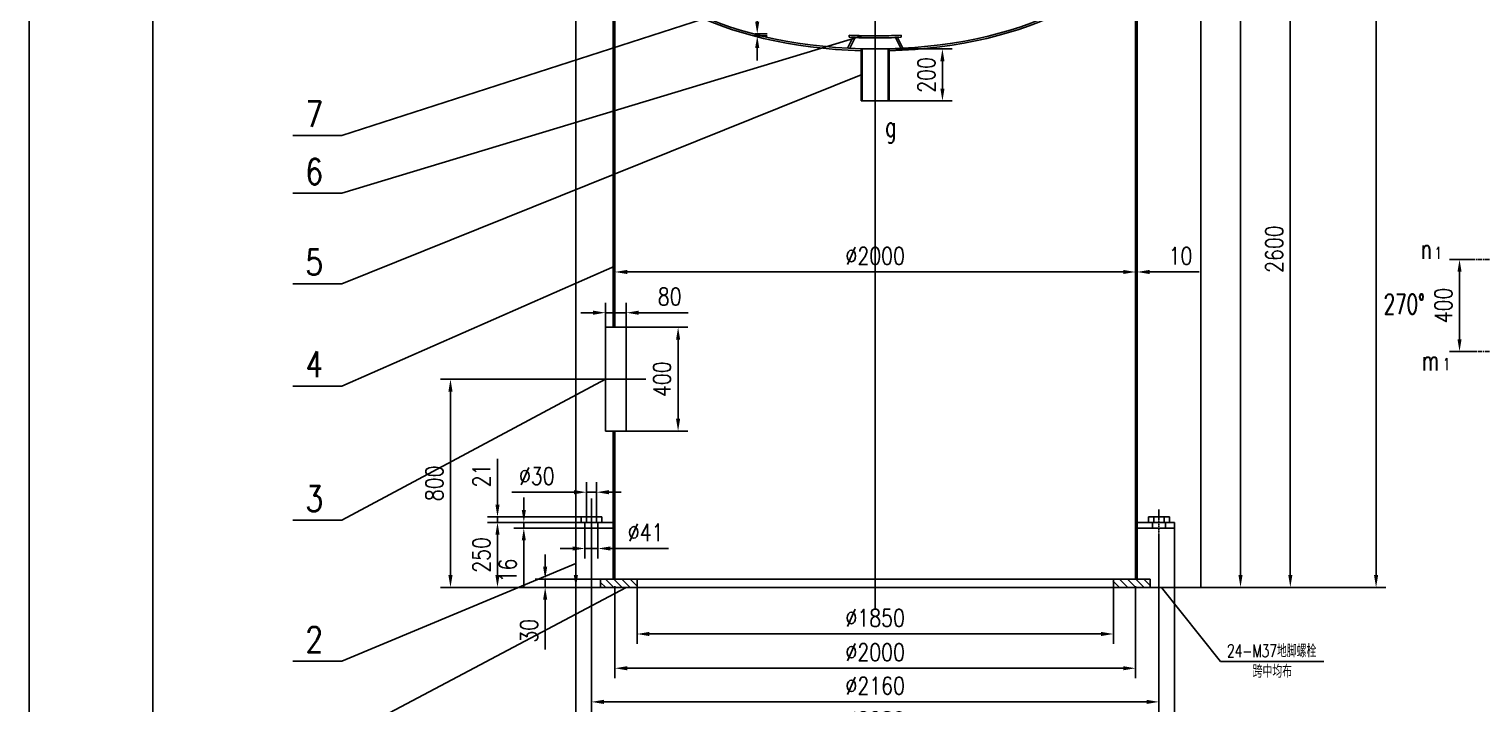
# Model space of a CAD drawing. Header units: millimetres. Extents: x 738 to 12024, y 91 to 16070.
# Drawn here: x 738 to 6318, y 5442 to 8035 of the extents above; entities that cross this region are included whole.
import ezdxf

# ---------------------------------------------------------------- set-up
doc = ezdxf.new("R2010")
doc.units = ezdxf.units.MM
for name, pattern in [('CENTER', [2, 1.25, -0.25, 0.25, -0.25]), ('CENTER3', [0.375, 0.3125, -0.03125, 0, -0.03125]), ('CENTERX2', [1.5, 1.25, -0.125, 0, -0.125])]:
    doc.linetypes.add(name, pattern=pattern)
for name, color, linetype in [('1轮廓实线层', 7, 'Continuous'), ('2细线层', 3, 'Continuous'), ('3中心线层', 1, 'CENTER'), ('6文字层', 3, 'Continuous'), ('7标注层', 4, 'Continuous'), ('A', 2, 'Continuous'), ('B', 7, 'Continuous'), ('C', 1, 'CENTERX2'), ('C3', 1, 'CENTER3'), ('图框层', 7, 'Continuous')]:
    doc.layers.add(name, color=color, linetype=linetype)
doc.styles.add('HZ', font='ROMANS.SHX', dxfattribs={"width": 0.7, "bigfont": 'hztxt.shx'})
doc.styles.add('PC_TEXTSTYLE', font='romans.shx', dxfattribs={"width": 0.8, "bigfont": 'hztxt.shx'})
doc.dimstyles.new('TH_GBDIM', dxfattribs={"dimscale": 19, "dimtxt": 3.5, "dimasz": 2.5, "dimexe": 2, "dimexo": 0, "dimgap": 1.5, "dimtad": 1, "dimdec": 1, "dimzin": 0, "dimdsep": 46, "dimtxsty": 'PC_TEXTSTYLE', "dimcen": 2.5, "dimadec": 0, "dimazin": 0, "dimtfac": 0.714286, "dimtdec": 4, "dimtmove": 0, "dimatfit": 3, "dimfxl": 1, "dimtolj": 1, "dimtzin": 0, "dimarcsym": 0})

# ---------------------------------------------------------------- blocks, each defined once
blk = doc.blocks.new('*D125')
at = {"layer": '7标注层', "color": 0, "lineweight": -2, "ltscale": 14}
for p, q in [((3534.9, 8064.1), (3534.9, 8263.5)), ((3523.9, 8009.5), (3572.9, 8009.5)), ((3526.2, 8016.6), (3572.9, 8016.6)), ((3534.9, 8009.5), (3534.9, 8016.6)), ((3534.9, 7962), (3534.9, 7914.5))]:
    blk.add_line(p, q, dxfattribs=at)
at = {"layer": '7标注层', "color": 0, "ltscale": 14}
for points in [[(3526.9, 8064.1), (3542.8, 8064.1), (3534.9, 8016.6)], [(3526.9, 7962), (3542.8, 7962), (3534.9, 8009.5)]]:
    blk.add_solid(points, dxfattribs=at)
at = {"layer": 'DEFPOINTS', "color": 0, "ltscale": 14}
for p in [(3523.9, 8009.5), (3526.2, 8016.6), (3534.9, 8009.5)]:
    blk.add_point(p, dxfattribs=at)
at = {"layer": '7标注层', "color": 3, "ltscale": 14, "insert": (3473.1, 8192), "char_height": 66.5, "attachment_point": 5, "rotation": 90, "style": 'PC_TEXTSTYLE'}
blk.add_mtext('\\A1;10{}{}', dxfattribs=at)
blk = doc.blocks.new('*D126')
at = {"layer": '7标注层', "color": 0, "lineweight": -2, "ltscale": 14}
for p, q in [((5371.7, 15262), (5949.6, 15262)), ((5911.6, 5937.3), (5911.6, 15214.5)), ((5077.7, 5889.8), (5949.6, 5889.8))]:
    blk.add_line(p, q, dxfattribs=at)
at = {"layer": '7标注层', "color": 0, "ltscale": 14}
for points in [[(5903.7, 15214.5), (5919.5, 15214.5), (5911.6, 15262)], [(5903.7, 5937.3), (5919.5, 5937.3), (5911.6, 5889.8)]]:
    blk.add_solid(points, dxfattribs=at)
at = {"layer": 'DEFPOINTS', "color": 0, "ltscale": 14}
for p in [(5371.7, 15262), (5911.6, 15262), (5077.7, 5889.8)]:
    blk.add_point(p, dxfattribs=at)
at = {"layer": '7标注层', "color": 3, "ltscale": 14, "insert": (5849.9, 10619.3), "char_height": 66.5, "attachment_point": 5, "rotation": 90, "style": 'PC_TEXTSTYLE'}
blk.add_mtext('\\A1;{~12655}{}{}', dxfattribs=at)
blk = doc.blocks.new('*D101')
at = {"layer": '7标注层', "color": 0, "lineweight": -2, "ltscale": 14}
for p, q in [((6274.1, 7150), (6194.1, 7150)), ((6232.1, 7102.5), (6232.1, 6843.7)), ((6295.4, 6796.2), (6194.1, 6796.2))]:
    blk.add_line(p, q, dxfattribs=at)
at = {"layer": '7标注层', "color": 0, "ltscale": 14}
for points in [[(6224.2, 7102.5), (6240, 7102.5), (6232.1, 7150)], [(6224.2, 6843.7), (6240, 6843.7), (6232.1, 6796.2)]]:
    blk.add_solid(points, dxfattribs=at)
at = {"layer": 'DEFPOINTS', "color": 0, "ltscale": 14}
for p in [(6274.1, 7150), (6232.1, 6796.2), (6295.4, 6796.2)]:
    blk.add_point(p, dxfattribs=at)
at = {"layer": '7标注层', "color": 3, "ltscale": 14, "insert": (6170.3, 6973.1), "char_height": 66.5, "attachment_point": 5, "rotation": 90, "style": 'PC_TEXTSTYLE'}
blk.add_mtext('\\A1;{400}{}{}', dxfattribs=at)
blk = doc.blocks.new('*D73')
at = {"layer": '7标注层', "color": 0, "lineweight": -2, "ltscale": 14}
for p, q in [((5077.7, 5889.8), (5077.7, 5412.1)), ((2898.2, 5830.9), (2898.2, 5412.1)), ((2945.7, 5450.1), (5030.2, 5450.1))]:
    blk.add_line(p, q, dxfattribs=at)
at = {"layer": '7标注层', "color": 0, "ltscale": 14}
for points in [[(2945.7, 5458.1), (2945.7, 5442.2), (2898.2, 5450.1)], [(5030.2, 5458.1), (5030.2, 5442.2), (5077.7, 5450.1)]]:
    blk.add_solid(points, dxfattribs=at)
at = {"layer": 'DEFPOINTS', "color": 0, "ltscale": 14}
for p in [(5077.7, 5889.8), (2898.2, 5830.9), (5077.7, 5450.1)]:
    blk.add_point(p, dxfattribs=at)
at = {"layer": '7标注层', "color": 3, "ltscale": 14, "insert": (3988, 5511.9), "char_height": 66.5, "attachment_point": 5, "style": 'PC_TEXTSTYLE'}
blk.add_mtext('\\A1;{%%c2160}{}{}', dxfattribs=at)
blk = doc.blocks.new('*D74')
at = {"layer": '7标注层', "color": 0, "lineweight": -2, "ltscale": 14}
for p, q in [((3073.2, 5889.8), (3073.2, 5673)), ((4902.7, 5889.8), (4902.7, 5673)), ((3120.7, 5711), (4855.2, 5711))]:
    blk.add_line(p, q, dxfattribs=at)
at = {"layer": '7标注层', "color": 0, "ltscale": 14}
for points in [[(3120.7, 5719), (3120.7, 5703.1), (3073.2, 5711)], [(4855.2, 5719), (4855.2, 5703.1), (4902.7, 5711)]]:
    blk.add_solid(points, dxfattribs=at)
at = {"layer": 'DEFPOINTS', "color": 0, "ltscale": 14}
for p in [(3073.2, 5889.8), (4902.7, 5889.8), (4902.7, 5711)]:
    blk.add_point(p, dxfattribs=at)
at = {"layer": '7标注层', "color": 3, "ltscale": 14, "insert": (3988, 5772.8), "char_height": 66.5, "attachment_point": 5, "style": 'PC_TEXTSTYLE'}
blk.add_mtext('\\A1;{%%c1850}{}{}', dxfattribs=at)
blk = doc.blocks.new('*D75')
at = {"layer": '7标注层', "color": 0, "lineweight": -2, "ltscale": 14}
for p, q in [((2988, 5894.4), (2988, 5541.3)), ((4988, 5894.4), (4988, 5541.3)), ((3035.5, 5579.3), (4940.5, 5579.3))]:
    blk.add_line(p, q, dxfattribs=at)
at = {"layer": '7标注层', "color": 0, "ltscale": 14}
for points in [[(3035.5, 5587.2), (3035.5, 5571.4), (2988, 5579.3)], [(4940.5, 5587.2), (4940.5, 5571.4), (4988, 5579.3)]]:
    blk.add_solid(points, dxfattribs=at)
at = {"layer": 'DEFPOINTS', "color": 0, "ltscale": 14}
for p in [(2988, 5894.4), (4988, 5894.4), (4988, 5579.3)]:
    blk.add_point(p, dxfattribs=at)
at = {"layer": '7标注层', "color": 3, "ltscale": 14, "insert": (3988, 5641), "char_height": 66.5, "attachment_point": 5, "style": 'PC_TEXTSTYLE'}
blk.add_mtext('\\A1;{%%c2000}{}{}', dxfattribs=at)
blk = doc.blocks.new('*D76')
at = {"layer": '7标注层', "color": 0, "lineweight": -2, "ltscale": 14}
for p, q in [((2838.2, 5894.4), (2838.2, 5279.1)), ((5137.7, 5889.8), (5137.7, 5279.1)), ((2885.7, 5317.1), (5090.2, 5317.1))]:
    blk.add_line(p, q, dxfattribs=at)
at = {"layer": '7标注层', "color": 0, "ltscale": 14}
for points in [[(2885.7, 5325.1), (2885.7, 5309.2), (2838.2, 5317.1)], [(5090.2, 5325.1), (5090.2, 5309.2), (5137.7, 5317.1)]]:
    blk.add_solid(points, dxfattribs=at)
at = {"layer": 'DEFPOINTS', "color": 0, "ltscale": 14}
for p in [(2838.2, 5894.4), (5137.7, 5889.8), (5137.7, 5317.1)]:
    blk.add_point(p, dxfattribs=at)
at = {"layer": '7标注层', "color": 3, "ltscale": 14, "insert": (3988, 5378.9), "char_height": 66.5, "attachment_point": 5, "style": 'PC_TEXTSTYLE'}
blk.add_mtext('\\A1;{%%c2280}{}{}', dxfattribs=at)
blk = doc.blocks.new('*D77')
at = {"layer": '7标注层', "color": 0, "lineweight": -2, "ltscale": 14}
for p, q in [((2838.2, 6139.8), (2499.3, 6139.8)), ((2537.3, 6092.3), (2537.3, 5937.3)), ((2838.2, 5889.8), (2499.3, 5889.8))]:
    blk.add_line(p, q, dxfattribs=at)
at = {"layer": '7标注层', "color": 0, "ltscale": 14}
for points in [[(2529.3, 6092.3), (2545.2, 6092.3), (2537.3, 6139.8)], [(2529.3, 5937.3), (2545.2, 5937.3), (2537.3, 5889.8)]]:
    blk.add_solid(points, dxfattribs=at)
at = {"layer": 'DEFPOINTS', "color": 0, "ltscale": 14}
for p in [(2838.2, 6139.8), (2537.3, 5889.8), (2838.2, 5889.8)]:
    blk.add_point(p, dxfattribs=at)
at = {"layer": '7标注层', "color": 3, "ltscale": 14, "insert": (2475.5, 6014.8), "char_height": 66.5, "attachment_point": 5, "rotation": 90, "style": 'PC_TEXTSTYLE'}
blk.add_mtext('\\A1;250', dxfattribs=at)
blk = doc.blocks.new('*D78')
at = {"layer": '7标注层', "color": 0, "lineweight": -2, "ltscale": 14}
for p, q in [((2720.4, 5969.3), (2720.4, 6016.8)), ((2933.1, 5921.8), (2682.4, 5921.8)), ((2720.4, 5921.8), (2720.4, 5889.8)), ((2838.2, 5889.8), (2682.4, 5889.8)), ((2720.4, 5842.3), (2720.4, 5651.7))]:
    blk.add_line(p, q, dxfattribs=at)
at = {"layer": '7标注层', "color": 0, "ltscale": 14}
for points in [[(2712.5, 5969.3), (2728.3, 5969.3), (2720.4, 5921.8)], [(2712.5, 5842.3), (2728.3, 5842.3), (2720.4, 5889.8)]]:
    blk.add_solid(points, dxfattribs=at)
at = {"layer": 'DEFPOINTS', "color": 0, "ltscale": 14}
for p in [(2933.1, 5921.8), (2720.4, 5889.8), (2838.2, 5889.8)]:
    blk.add_point(p, dxfattribs=at)
at = {"layer": '7标注层', "color": 3, "ltscale": 14, "insert": (2658.6, 5723.3), "char_height": 66.5, "attachment_point": 5, "rotation": 90, "style": 'PC_TEXTSTYLE'}
blk.add_mtext('\\A1;30', dxfattribs=at)
blk = doc.blocks.new('*D79')
at = {"layer": '7标注层', "color": 0, "lineweight": -2, "ltscale": 14}
for p, q in [((2537.3, 6208.3), (2537.3, 6383.8)), ((2858.2, 6160.8), (2499.3, 6160.8)), ((2838.2, 6139.8), (2499.3, 6139.8)), ((2537.3, 6139.8), (2537.3, 6160.8)), ((2537.3, 6092.3), (2537.3, 6044.8))]:
    blk.add_line(p, q, dxfattribs=at)
at = {"layer": '7标注层', "color": 0, "ltscale": 14}
for points in [[(2529.3, 6208.3), (2545.2, 6208.3), (2537.3, 6160.8)], [(2529.3, 6092.3), (2545.2, 6092.3), (2537.3, 6139.8)]]:
    blk.add_solid(points, dxfattribs=at)
at = {"layer": 'DEFPOINTS', "color": 0, "ltscale": 14}
for p in [(2537.3, 6160.8), (2838.2, 6139.8), (2858.2, 6160.8)]:
    blk.add_point(p, dxfattribs=at)
at = {"layer": '7标注层', "color": 3, "ltscale": 14, "insert": (2475.5, 6319.8), "char_height": 66.5, "attachment_point": 5, "rotation": 90, "style": 'PC_TEXTSTYLE'}
blk.add_mtext('\\A1;21', dxfattribs=at)
blk = doc.blocks.new('*D80')
at = {"layer": '7标注层', "color": 0, "lineweight": -2, "ltscale": 14}
for p, q in [((2638.4, 6187.3), (2638.4, 6234.8)), ((2838.2, 6139.8), (2600.4, 6139.8)), ((2638.4, 6139.8), (2638.4, 6117.8)), ((2838.2, 6117.8), (2600.4, 6117.8)), ((2638.4, 6070.3), (2638.4, 5887.3))]:
    blk.add_line(p, q, dxfattribs=at)
at = {"layer": '7标注层', "color": 0, "ltscale": 14}
for points in [[(2630.5, 6187.3), (2646.3, 6187.3), (2638.4, 6139.8)], [(2630.5, 6070.3), (2646.3, 6070.3), (2638.4, 6117.8)]]:
    blk.add_solid(points, dxfattribs=at)
at = {"layer": 'DEFPOINTS', "color": 0, "ltscale": 14}
for p in [(2838.2, 6139.8), (2638.4, 6117.8), (2838.2, 6117.8)]:
    blk.add_point(p, dxfattribs=at)
at = {"layer": '7标注层', "color": 3, "ltscale": 14, "insert": (2576.6, 5955.1), "char_height": 66.5, "attachment_point": 5, "rotation": 90, "style": 'PC_TEXTSTYLE'}
blk.add_mtext('\\A1;16', dxfattribs=at)
blk = doc.blocks.new('*D81')
at = {"layer": '7标注层', "color": 0, "lineweight": -2, "ltscale": 14}
for p, q in [((2873.2, 6117.8), (2873.2, 6001.5)), ((2923.2, 6117.8), (2923.2, 6001.5)), ((2825.7, 6039.5), (2778.2, 6039.5)), ((2873.2, 6039.5), (2923.2, 6039.5)), ((2970.7, 6039.5), (3194.3, 6039.5))]:
    blk.add_line(p, q, dxfattribs=at)
at = {"layer": '7标注层', "color": 0, "ltscale": 14}
for points in [[(2825.7, 6047.4), (2825.7, 6031.6), (2873.2, 6039.5)], [(2970.7, 6047.4), (2970.7, 6031.6), (2923.2, 6039.5)]]:
    blk.add_solid(points, dxfattribs=at)
at = {"layer": 'DEFPOINTS', "color": 0, "ltscale": 14}
for p in [(2873.2, 6117.8), (2923.2, 6117.8), (2923.2, 6039.5)]:
    blk.add_point(p, dxfattribs=at)
at = {"layer": '7标注层', "color": 3, "ltscale": 14, "insert": (3106.3, 6101.2), "char_height": 66.5, "attachment_point": 5, "style": 'PC_TEXTSTYLE'}
blk.add_mtext('\\A1;%%c41', dxfattribs=at)
blk = doc.blocks.new('*D82')
at = {"layer": '7标注层', "color": 0, "lineweight": -2, "ltscale": 14}
for p, q in [((2831.2, 6255.8), (2592.5, 6255.8)), ((2878.7, 6160.8), (2878.7, 6293.8)), ((2917.7, 6255.8), (2878.7, 6255.8)), ((2917.7, 6160.8), (2917.7, 6293.8)), ((2965.2, 6255.8), (3012.7, 6255.8))]:
    blk.add_line(p, q, dxfattribs=at)
at = {"layer": '7标注层', "color": 0, "ltscale": 14}
for points in [[(2831.2, 6263.7), (2831.2, 6247.9), (2878.7, 6255.8)], [(2965.2, 6263.7), (2965.2, 6247.9), (2917.7, 6255.8)]]:
    blk.add_solid(points, dxfattribs=at)
at = {"layer": 'DEFPOINTS', "color": 0, "ltscale": 14}
for p in [(2878.7, 6255.8), (2878.7, 6160.8), (2917.7, 6160.8)]:
    blk.add_point(p, dxfattribs=at)
at = {"layer": '7标注层', "color": 3, "ltscale": 14, "insert": (2688.1, 6317.5), "char_height": 66.5, "attachment_point": 5, "style": 'PC_TEXTSTYLE'}
blk.add_mtext('\\A1;%%c30', dxfattribs=at)
blk = doc.blocks.new('*D83')
at = {"layer": '7标注层', "color": 0, "lineweight": -2, "ltscale": 14}
for p, q in [((3032.1, 6889.4), (3268.9, 6889.4)), ((3230.9, 6841.9), (3230.9, 6537.8)), ((3032.1, 6490.3), (3268.9, 6490.3))]:
    blk.add_line(p, q, dxfattribs=at)
at = {"layer": '7标注层', "color": 0, "ltscale": 14}
for points in [[(3223, 6841.9), (3238.8, 6841.9), (3230.9, 6889.4)], [(3223, 6537.8), (3238.8, 6537.8), (3230.9, 6490.3)]]:
    blk.add_solid(points, dxfattribs=at)
at = {"layer": 'DEFPOINTS', "color": 0, "ltscale": 14}
for p in [(3032.1, 6889.4), (3032.1, 6490.3), (3230.9, 6490.3)]:
    blk.add_point(p, dxfattribs=at)
at = {"layer": '7标注层', "color": 3, "ltscale": 14, "insert": (3169.1, 6689.9), "char_height": 66.5, "attachment_point": 5, "rotation": 90, "style": 'PC_TEXTSTYLE'}
blk.add_mtext('\\A1;400', dxfattribs=at)
blk = doc.blocks.new('*D84')
at = {"layer": '7标注层', "color": 0, "lineweight": -2, "ltscale": 14}
for p, q in [((2988, 7183.8), (2988, 7063.9)), ((4988, 7183.8), (4988, 7063.9)), ((3035.5, 7101.9), (4940.5, 7101.9))]:
    blk.add_line(p, q, dxfattribs=at)
at = {"layer": '7标注层', "color": 0, "ltscale": 14}
for points in [[(3035.5, 7109.8), (3035.5, 7094), (2988, 7101.9)], [(4940.5, 7109.8), (4940.5, 7094), (4988, 7101.9)]]:
    blk.add_solid(points, dxfattribs=at)
at = {"layer": 'DEFPOINTS', "color": 0, "ltscale": 14}
for p in [(2988, 7183.8), (4988, 7183.8), (4988, 7101.9)]:
    blk.add_point(p, dxfattribs=at)
at = {"layer": '7标注层', "color": 3, "ltscale": 14, "insert": (3988, 7163.6), "char_height": 66.5, "attachment_point": 5, "style": 'PC_TEXTSTYLE'}
blk.add_mtext('\\A1;{%%c2000}{}{}', dxfattribs=at)
blk = doc.blocks.new('*D85')
at = {"layer": '7标注层', "color": 0, "lineweight": -2, "ltscale": 14}
for p, q in [((5579, 8489.8), (5620.3, 8489.8)), ((5582.3, 8442.3), (5582.3, 5937.3)), ((5467.3, 5889.8), (5620.3, 5889.8))]:
    blk.add_line(p, q, dxfattribs=at)
at = {"layer": '7标注层', "color": 0, "ltscale": 14}
for points in [[(5574.4, 8442.3), (5590.2, 8442.3), (5582.3, 8489.8)], [(5574.4, 5937.3), (5590.2, 5937.3), (5582.3, 5889.8)]]:
    blk.add_solid(points, dxfattribs=at)
at = {"layer": 'DEFPOINTS', "color": 0, "ltscale": 14}
for p in [(5579, 8489.8), (5467.3, 5889.8), (5582.3, 5889.8)]:
    blk.add_point(p, dxfattribs=at)
at = {"layer": '7标注层', "color": 3, "ltscale": 14, "insert": (5520.5, 7189.8), "char_height": 66.5, "attachment_point": 5, "rotation": 90, "style": 'PC_TEXTSTYLE'}
blk.add_mtext('\\A1;2600', dxfattribs=at)
blk = doc.blocks.new('*D86')
at = {"layer": '7标注层', "color": 0, "lineweight": -2, "ltscale": 14}
for p, q in [((2952.1, 6689.9), (2318.7, 6689.9)), ((2356.7, 5937.3), (2356.7, 6642.4)), ((2898.2, 5889.8), (2318.7, 5889.8))]:
    blk.add_line(p, q, dxfattribs=at)
at = {"layer": '7标注层', "color": 0, "ltscale": 14}
for points in [[(2348.8, 6642.4), (2364.7, 6642.4), (2356.7, 6689.9)], [(2348.8, 5937.3), (2364.7, 5937.3), (2356.7, 5889.8)]]:
    blk.add_solid(points, dxfattribs=at)
at = {"layer": 'DEFPOINTS', "color": 0, "ltscale": 14}
for p in [(2356.7, 6689.9), (2952.1, 6689.9), (2898.2, 5889.8)]:
    blk.add_point(p, dxfattribs=at)
at = {"layer": '7标注层', "color": 3, "ltscale": 14, "insert": (2295, 6289.8), "char_height": 66.5, "attachment_point": 5, "rotation": 90, "style": 'PC_TEXTSTYLE'}
blk.add_mtext('\\A1;800', dxfattribs=at)
blk = doc.blocks.new('*D87')
at = {"layer": '7标注层', "color": 0, "lineweight": -2, "ltscale": 14}
for p, q in [((4940.5, 7101.9), (4893, 7101.9)), ((4988, 7101.9), (4988, 7139.9)), ((4988, 7101.9), (4994, 7101.9)), ((4994, 7101.9), (4994, 7139.9)), ((5041.5, 7101.9), (5232.1, 7101.9))]:
    blk.add_line(p, q, dxfattribs=at)
at = {"layer": '7标注层', "color": 0, "ltscale": 14}
for points in [[(4940.5, 7109.8), (4940.5, 7094), (4988, 7101.9)], [(5041.5, 7109.8), (5041.5, 7094), (4994, 7101.9)]]:
    blk.add_solid(points, dxfattribs=at)
at = {"layer": 'DEFPOINTS', "color": 0, "ltscale": 14}
for p in [(4988, 7101.9), (4994, 7101.9), (4994, 7101.9)]:
    blk.add_point(p, dxfattribs=at)
at = {"layer": '7标注层', "color": 3, "ltscale": 14, "insert": (5160.5, 7163.6), "char_height": 66.5, "attachment_point": 5, "style": 'PC_TEXTSTYLE'}
blk.add_mtext('\\A1;{10}{}{}', dxfattribs=at)
blk = doc.blocks.new('*D88')
at = {"layer": '7标注层', "color": 0, "lineweight": -2, "ltscale": 14}
for p, q in [((2952.1, 6889.4), (2952.1, 6983.4)), ((3032.1, 6889.4), (3032.1, 6983.4)), ((2904.6, 6945.4), (2857.1, 6945.4)), ((2952.1, 6945.4), (3032.1, 6945.4)), ((3079.6, 6945.4), (3270.2, 6945.4))]:
    blk.add_line(p, q, dxfattribs=at)
at = {"layer": '7标注层', "color": 0, "ltscale": 14}
for points in [[(2904.6, 6953.3), (2904.6, 6937.5), (2952.1, 6945.4)], [(3079.6, 6953.3), (3079.6, 6937.5), (3032.1, 6945.4)]]:
    blk.add_solid(points, dxfattribs=at)
at = {"layer": 'DEFPOINTS', "color": 0, "ltscale": 14}
for p in [(3032.1, 6945.4), (2952.1, 6889.4), (3032.1, 6889.4)]:
    blk.add_point(p, dxfattribs=at)
at = {"layer": '7标注层', "color": 3, "ltscale": 14, "insert": (3198.7, 7007.2), "char_height": 66.5, "attachment_point": 5, "style": 'PC_TEXTSTYLE'}
blk.add_mtext('\\A1;80', dxfattribs=at)
blk = doc.blocks.new('*D96')
at = {"layer": '7标注层', "color": 0, "lineweight": -2, "ltscale": 14}
for p, q in [((3988, 7959), (4284.1, 7959)), ((4246.1, 7911.5), (4246.1, 7806.5)), ((3988, 7759), (4284.1, 7759))]:
    blk.add_line(p, q, dxfattribs=at)
at = {"layer": '7标注层', "color": 0, "ltscale": 14}
for points in [[(4238.2, 7911.5), (4254.1, 7911.5), (4246.1, 7959)], [(4238.2, 7806.5), (4254.1, 7806.5), (4246.1, 7759)]]:
    blk.add_solid(points, dxfattribs=at)
at = {"layer": 'DEFPOINTS', "color": 0, "ltscale": 14}
for p in [(3988, 7959), (3988, 7759), (4246.1, 7759)]:
    blk.add_point(p, dxfattribs=at)
at = {"layer": '7标注层', "color": 3, "ltscale": 14, "insert": (4184.4, 7859), "char_height": 66.5, "attachment_point": 5, "rotation": 90, "style": 'PC_TEXTSTYLE'}
blk.add_mtext('\\A1;200', dxfattribs=at)
blk = doc.blocks.new('*D105')
at = {"layer": '1轮廓实线层', "color": 0, "lineweight": -2, "ltscale": 14}
for p, q in [((5238.9, 13893.1), (5428.9, 13893.1)), ((5390.9, 5937.3), (5390.9, 13845.6)), ((5238.9, 5889.8), (5428.9, 5889.8))]:
    blk.add_line(p, q, dxfattribs=at)
at = {"layer": '1轮廓实线层', "color": 0, "ltscale": 14}
for points in [[(5383, 13845.6), (5398.8, 13845.6), (5390.9, 13893.1)], [(5383, 5937.3), (5398.8, 5937.3), (5390.9, 5889.8)]]:
    blk.add_solid(points, dxfattribs=at)
at = {"layer": 'DEFPOINTS', "color": 0, "ltscale": 14}
for p in [(5238.9, 13893.1), (5390.9, 13893.1), (5238.9, 5889.8)]:
    blk.add_point(p, dxfattribs=at)
at = {"layer": '1轮廓实线层', "color": 0, "ltscale": 14, "insert": (5329.2, 9891.5), "char_height": 66.5, "attachment_point": 5, "rotation": 90, "style": 'PC_TEXTSTYLE'}
blk.add_mtext('\\A1;8003.3', dxfattribs=at)
blk = doc.blocks.new('*D106')
at = {"layer": '1轮廓实线层', "color": 0, "lineweight": -2, "ltscale": 14}
for p, q in [((2660.5, 12751.3), (2876.2, 12751.3)), ((2838.2, 5937.3), (2838.2, 12703.8)), ((2660.5, 5889.8), (2876.2, 5889.8))]:
    blk.add_line(p, q, dxfattribs=at)
at = {"layer": '1轮廓实线层', "color": 0, "ltscale": 14}
for points in [[(2830.3, 12703.8), (2846.2, 12703.8), (2838.2, 12751.3)], [(2830.3, 5937.3), (2846.2, 5937.3), (2838.2, 5889.8)]]:
    blk.add_solid(points, dxfattribs=at)
at = {"layer": 'DEFPOINTS', "color": 0, "ltscale": 14}
for p in [(2660.5, 12751.3), (2838.2, 12751.3), (2660.5, 5889.8)]:
    blk.add_point(p, dxfattribs=at)
at = {"layer": '1轮廓实线层', "color": 0, "ltscale": 14, "insert": (2776.5, 9320.6), "char_height": 66.5, "attachment_point": 5, "rotation": 90, "style": 'PC_TEXTSTYLE'}
blk.add_mtext('\\A1;6861.5', dxfattribs=at)

msp = doc.modelspace()

# ---------------------------------------------------------------- linework, layer by layer
at = {"layer": '1轮廓实线层', "ltscale": 14}
for p, q in [((5238.9, 13893.12), (5238.9, 5889.82)), ((3328.57, 8075.1), (1939.07, 7625.73)), ((3933.95, 8007.41), (1939.07, 7404.16)), ((1939.07, 7056.23), (3933.95, 7859.49)), ((4041.95, 7759.01), (3933.95, 7759.01)), ((2987.95, 7123.8), (1939.07, 6663.64)), ((2952.12, 6689.85), (1939.07, 6147.74)), ((2840.23, 6689.85), (3107.57, 6689.85)), ((2838.24, 5982.45), (1939.07, 5606.28)), ((3031.95, 5889.82), (1939.07, 5311.14))]:
    msp.add_line(p, q, dxfattribs=at)
at = {"layer": '1轮廓实线层'}
for p, q in [((1939.07, 7625.73), (1751.15, 7625.73)), ((1939.07, 7404.16), (1751.15, 7404.16)), ((1939.07, 7056.23), (1751.15, 7056.23)), ((1939.07, 6663.64), (1751.15, 6663.64)), ((1939.07, 6147.74), (1751.15, 6147.74)), ((1939.07, 5606.28), (1751.15, 5606.28))]:
    msp.add_line(p, q, dxfattribs=at)
at = {"layer": '2细线层', "ltscale": 14}
msp.add_line((738.19, 91.31), (738.19, 16070.31), dxfattribs=at)
at = {"layer": '2细线层'}
for p in [(5087.67, 5889.82), (5711.09, 5605.15)]:
    msp.add_line(p, (5314.61, 5605.15), dxfattribs=at)
at = {"layer": '3中心线层', "ltscale": 14}
for p, q in [((3987.95, 8026.46), (3987.95, 7493.9)), ((3987.95, 7955.17), (3987.95, 7600.35)), ((6991.25, 7150.44), (6274.11, 7150.05)), ((6879.59, 6796.53), (6295.45, 6796.21))]:
    msp.add_line(p, q, dxfattribs=at)
at = {"layer": 'A'}
for p, q in [((2981.95, 6889.41), (2981.95, 8390.62)), ((2987.95, 6889.41), (2987.95, 8396.41)), ((4987.95, 5921.82), (4987.95, 8396.41)), ((4987.95, 7487.24), (4987.95, 8396.41)), ((4993.95, 5921.82), (4993.95, 8390.62)), ((4993.95, 7487.24), (4993.95, 8390.62)), ((3902.6, 8003.25), (3881.95, 7962.47)), ((3887.95, 8003.58), (3887.95, 8011.59)), ((3910.6, 8003.25), (3889.95, 7962.47)), ((4065.31, 8003.25), (4085.96, 7962.47)), ((4073.31, 8003.25), (4093.96, 7962.47)), ((4087.95, 8003.58), (4087.95, 8011.59)), ((3933.95, 7959.96), (3933.95, 7759.01)), ((3937.95, 7959.96), (3937.95, 7759.01)), ((4037.95, 7959.96), (4037.95, 7759.01)), ((4041.95, 7959.96), (4041.95, 7759.01)), ((2981.95, 5921.82), (2981.95, 6490.29)), ((2987.95, 5921.82), (2987.95, 6490.29)), ((2838.24, 6139.82), (2838.24, 5889.82)), ((2838.24, 6139.82), (2982.93, 6139.82)), ((2858.24, 6160.82), (2938.24, 6160.82)), ((2858.24, 6160.82), (2858.24, 6139.82)), ((2873.24, 6139.82), (2873.24, 6117.82)), ((2878.74, 6160.82), (2878.74, 6139.82)), ((2917.74, 6160.82), (2917.74, 6139.82)), ((2923.24, 6139.82), (2923.24, 6117.82)), ((2938.24, 6160.82), (2938.24, 6139.82)), ((5137.67, 6139.82), (4992.97, 6139.82)), ((5117.67, 6160.82), (5037.67, 6160.82)), ((5037.67, 6160.82), (5037.67, 6139.82)), ((5052.67, 6139.82), (5052.67, 6117.82)), ((5058.17, 6160.82), (5058.17, 6139.82)), ((5097.17, 6160.82), (5097.17, 6139.82)), ((5102.67, 6139.82), (5102.67, 6117.82)), ((5117.67, 6160.82), (5117.67, 6139.82)), ((5137.67, 6139.82), (5137.67, 5889.82)), ((2838.24, 6117.82), (2981.95, 6117.82)), ((5137.67, 6117.82), (4993.95, 6117.82)), ((2933.14, 5921.82), (5043.44, 5921.82)), ((2933.14, 5921.82), (2933.14, 5889.82)), ((3073.24, 5921.82), (3073.24, 5889.82)), ((4902.67, 5921.82), (4902.67, 5889.82)), ((5043.44, 5921.82), (5043.44, 5889.82)), ((2888.24, 5889.82), (5087.67, 5889.82)), ((3031.95, 5889.82), (4943.95, 5889.82))]:
    msp.add_line(p, q, dxfattribs=at)
msp.add_lwpolyline([(2952.12, 6889.41), (3032.09, 6889.41), (3032.09, 6490.29), (2952.12, 6490.29)], close=True, dxfattribs=at)
for major_axis, ratio, start_param, end_param in [((-1007.69, 0), 0.5038168, 0, 1.5171828), ((1000, 0), 0.5, 3.1415927, 4.712389), ((1000, 0), 0.5, -1.5707963, 0), ((-1007.69, 0), 0.5038168, 1.6244098, 3.1415927)]:
    msp.add_ellipse((3987.95, 8459.01), major_axis=major_axis, ratio=ratio, start_param=start_param, end_param=end_param, dxfattribs=at)
for points in [[(3887.95, 8011.59), (3913.08, 8010.29), (3938.31, 8009.48), (3971.7, 8009.07), (3979.82, 8009.01), (3987.95, 8009.01)], [(4087.95, 8011.59), (4062.83, 8010.29), (4037.59, 8009.48), (4004.21, 8009.07), (3996.08, 8009.01), (3987.95, 8009.01)]]:
    msp.add_open_spline(points, degree=3, knots=[4.60963357, 4.60963357, 4.60963357, 4.60963357, 4.68737939, 4.68737939, 4.71238898, 4.71238898, 4.71238898, 4.71238898], dxfattribs=at)
for points in [[(3887.95, 8003.58), (3921.16, 8001.87), (3954.56, 8001.01), (3987.95, 8001.01)], [(4087.95, 8003.58), (4054.74, 8001.87), (4021.35, 8001.01), (3987.95, 8001.01)]]:
    msp.add_open_spline(points, degree=3, dxfattribs=at)
at = {"layer": 'B'}
for p, q in [((2984.22, 5889.82), (2952.22, 5921.82)), ((3015.66, 5889.82), (2983.66, 5921.82)), ((3047.09, 5889.82), (3015.09, 5921.82)), ((3072.29, 5896.05), (3046.52, 5921.82)), ((4926.39, 5889.82), (4900.95, 5915.25)), ((4957.82, 5889.82), (4925.82, 5921.82)), ((4989.25, 5889.82), (4957.25, 5921.82)), ((5020.68, 5889.82), (4988.68, 5921.82)), ((5041.72, 5900.21), (5020.11, 5921.82)), ((2952.79, 5889.82), (2932.19, 5910.43))]:
    msp.add_line(p, q, dxfattribs=at)
at = {"layer": 'C'}
for p, q in [((2898.24, 6231.62), (2898.24, 5826.39)), ((5077.67, 6189.25), (5077.67, 5740.06))]:
    msp.add_line(p, q, dxfattribs=at)
at = {"layer": 'C3', "ltscale": 14}
msp.add_line((3987.95, 15327.97), (3987.95, 5806.04), dxfattribs=at)
at = {"layer": 'C3'}
msp.add_line((3987.95, 7977.11), (3987.95, 7595.87), dxfattribs=at)
at = {"layer": '图框层', "ltscale": 14}
msp.add_line((1213.19, 281.31), (1213.19, 15880.31), dxfattribs=at)

# ---------------------------------------------------------------- texts
at = {"layer": '1轮廓实线层', "style": 'PC_TEXTSTYLE', "width": 0.8}
for s, p in [('7', (1799.84, 7660.25)), ('6', (1799.84, 7438.68)), ('5', (1799.84, 7090.75)), ('4', (1799.84, 6698.16)), ('3', (1799.84, 6182.25)), ('2', (1799.84, 5640.79))]:
    msp.add_text(s, height=98.01, dxfattribs=at).set_placement(p)
at = {"layer": '2细线层', "style": 'HZ', "width": 0.7}
for s, p in [('24-M37地脚螺栓', (5339.34, 5621.66)), ('跨中均布', (5437.66, 5542.93))]:
    msp.add_text(s, height=49.14, dxfattribs=at).set_placement(p)
at = {"layer": '6文字层', "ltscale": 14, "style": 'PC_TEXTSTYLE', "width": 0.667}
for s, height, p in [('g', 76.92, (4025.98, 7622.19)), ('n', 76.92, (6083.44, 7152.13)), ('1', 46.15, (6136.77, 7151.9)), ('270%%D', 76.923, (5940.9, 6940.17)), ('m', 76.92, (6087.06, 6722.89)), ('1', 46.15, (6168.55, 6724.33))]:
    msp.add_text(s, height=height, dxfattribs=at).set_placement(p)

# ---------------------------------------------------------------- dimensions: what is measured, and where the dimension line sits
at = {"layer": '1轮廓实线层', "ltscale": 14}
for base, p1, p2, picture, middle in [((5390.9, 13893.12), (5238.9, 5889.82), (5238.9, 13893.12), '*D105', (5329.15, 9891.47)), ((2838.24, 12751.28), (2660.52, 5889.82), (2660.52, 12751.28), '*D106', (2776.49, 9320.55))]:
    dim = msp.add_linear_dim(base=base, p1=p1, p2=p2, angle=270, dimstyle='TH_GBDIM', dxfattribs=at)
    dim.commit()
    dim.dimension.update_dxf_attribs({"geometry": picture, "text_midpoint": middle})
at = {"layer": '7标注层', "ltscale": 14}
for base, p1, p2, text, override, picture, middle in [((5911.62, 15262.05), (5077.67, 5889.82), (5371.66, 15262.05), '{~12655}{}{}', {"dimgap": 1.5, "dimtad": 1, "dimjust": 0, "dimdec": 1, "dimlfac": 1, "dimse1": 0, "dimse2": 0, "dimsd1": 0, "dimsd2": 0, "dimclrt": 3, "dimtvp": 0}, '*D126', (5911.62, 10619.34)), ((3534.85, 8009.49), (3526.2, 8016.64), (3523.92, 8009.49), '10{}{}', {"dimgap": 1.5, "dimtad": 1, "dimjust": 0, "dimse1": 0, "dimse2": 0, "dimsd1": 0, "dimsd2": 0, "dimclrt": 3, "dimtvp": 0}, '*D125', (3534.85, 8191.98)), ((3230.89, 6490.29), (3032.09, 6889.41), (3032.09, 6490.29), '400', {"dimdec": 0, "dimclrt": 3}, '*D83', (3230.89, 6689.85)), ((2638.4, 6117.82), (2838.24, 6139.82), (2838.24, 6117.82), '16', {"dimdec": 0, "dimclrt": 3}, '*D80', (2638.4, 5955.06))]:
    dim = msp.add_linear_dim(base=base, p1=p1, p2=p2, angle=90, text=text, dimstyle='TH_GBDIM', override=override, dxfattribs=at)
    dim.commit()
    dim.dimension.update_dxf_attribs({"geometry": picture, "text_midpoint": middle, "dimtype": 160})
for base, p1, p2, picture, middle in [((5582.3, 5889.82), (5579.03, 8489.78), (5467.25, 5889.82), '*D85', (5520.55, 7189.8)), ((2537.25, 6160.82), (2838.24, 6139.82), (2858.24, 6160.82), '*D79', (2475.5, 6319.79)), ((2537.25, 5889.82), (2838.24, 6139.82), (2838.24, 5889.82), '*D77', (2475.5, 6014.82))]:
    dim = msp.add_linear_dim(base=base, p1=p1, p2=p2, angle=90, dimstyle='TH_GBDIM', override={"dimdec": 0, "dimclrt": 3}, dxfattribs=at)
    dim.commit()
    dim.dimension.update_dxf_attribs({"geometry": picture, "text_midpoint": middle})
for base, p1, p2, picture, middle in [((4246.14, 7759.01), (3987.95, 7959.01), (3987.95, 7759.01), '*D96', (4246.14, 7859.01)), ((2356.75, 6689.85), (2898.24, 5889.82), (2952.12, 6689.85), '*D86', (2356.75, 6289.84))]:
    dim = msp.add_linear_dim(base=base, p1=p1, p2=p2, angle=90, dimstyle='TH_GBDIM', override={"dimdec": 0, "dimclrt": 3}, dxfattribs=at)
    dim.commit()
    dim.dimension.update_dxf_attribs({"geometry": picture, "text_midpoint": middle, "dimtype": 160})
for base, p1, p2, text, override, picture, middle in [((4987.95, 7101.88), (2987.95, 7183.8), (4987.95, 7183.8), '{%%c<>}{}{}', {"dimgap": 1.5, "dimtad": 1, "dimjust": 0, "dimdec": 0, "dimlfac": 1, "dimse1": 0, "dimse2": 0, "dimsd1": 0, "dimsd2": 0, "dimclrt": 3}, '*D84', (3987.95, 7163.63)), ((4993.95, 7101.88), (4987.95, 7101.88), (4993.95, 7101.88), '{10}{}{}', {"dimdec": 0, "dimclrt": 3}, '*D87', (5160.52, 7163.63)), ((2923.24, 6039.48), (2873.24, 6117.82), (2923.24, 6117.82), '%%c41', {"dimdec": 0, "dimclrt": 3}, '*D81', (3106.27, 6101.23)), ((4902.67, 5711.04), (3073.24, 5889.82), (4902.67, 5889.82), '{%%c1850}{}{}', {"dimdec": 0, "dimclrt": 3}, '*D74', (3987.95, 5772.79))]:
    dim = msp.add_linear_dim(base=base, p1=p1, p2=p2, text=text, dimstyle='TH_GBDIM', override=override, dxfattribs=at)
    dim.commit()
    dim.dimension.update_dxf_attribs({"geometry": picture, "text_midpoint": middle})
for base, p1, p2, text, override, picture, middle in [((6232.1, 6796.21), (6274.11, 7150.05), (6295.45, 6796.21), '{400}{}{}', {"dimgap": 1.5, "dimtad": 1, "dimjust": 0, "dimdec": 0, "dimlfac": 1, "dimse1": 0, "dimse2": 0, "dimsd1": 0, "dimsd2": 0, "dimclrt": 3}, '*D101', (6170.35, 6973.13)), ((2720.38, 5889.82), (2933.14, 5921.82), (2838.24, 5889.82), '30', {"dimdec": 0, "dimclrt": 3}, '*D78', (2658.63, 5723.26))]:
    dim = msp.add_linear_dim(base=base, p1=p1, p2=p2, angle=90, text=text, dimstyle='TH_GBDIM', override=override, dxfattribs=at)
    dim.commit()
    dim.dimension.update_dxf_attribs({"geometry": picture, "text_midpoint": middle})
dim = msp.add_linear_dim(base=(3032.09, 6945.4), p1=(2952.12, 6889.41), p2=(3032.09, 6889.41), dimstyle='TH_GBDIM', override={"dimdec": 0, "dimclrt": 3}, dxfattribs=at)
dim.commit()
dim.dimension.update_dxf_attribs({"geometry": '*D88', "text_midpoint": (3198.65, 7007.15)})
for base, p1, p2, text, picture, middle in [((2878.74, 6255.77), (2917.74, 6160.82), (2878.74, 6160.82), '%%c30', '*D82', (2688.1, 6255.77)), ((5137.67, 5317.15), (2838.24, 5894.36), (5137.67, 5889.82), '{%%c2280}{}{}', '*D76', (3987.95, 5317.15)), ((5077.67, 5450.14), (2898.24, 5830.92), (5077.67, 5889.82), '{%%c2160}{}{}', '*D73', (3987.95, 5450.14)), ((4987.95, 5579.29), (2987.95, 5894.36), (4987.95, 5894.36), '{%%c2000}{}{}', '*D75', (3987.95, 5579.29))]:
    dim = msp.add_linear_dim(base=base, p1=p1, p2=p2, text=text, dimstyle='TH_GBDIM', override={"dimdec": 0, "dimclrt": 3}, dxfattribs=at)
    dim.commit()
    dim.dimension.update_dxf_attribs({"geometry": picture, "text_midpoint": middle, "dimtype": 160})

doc.saveas('drawing.dxf')
